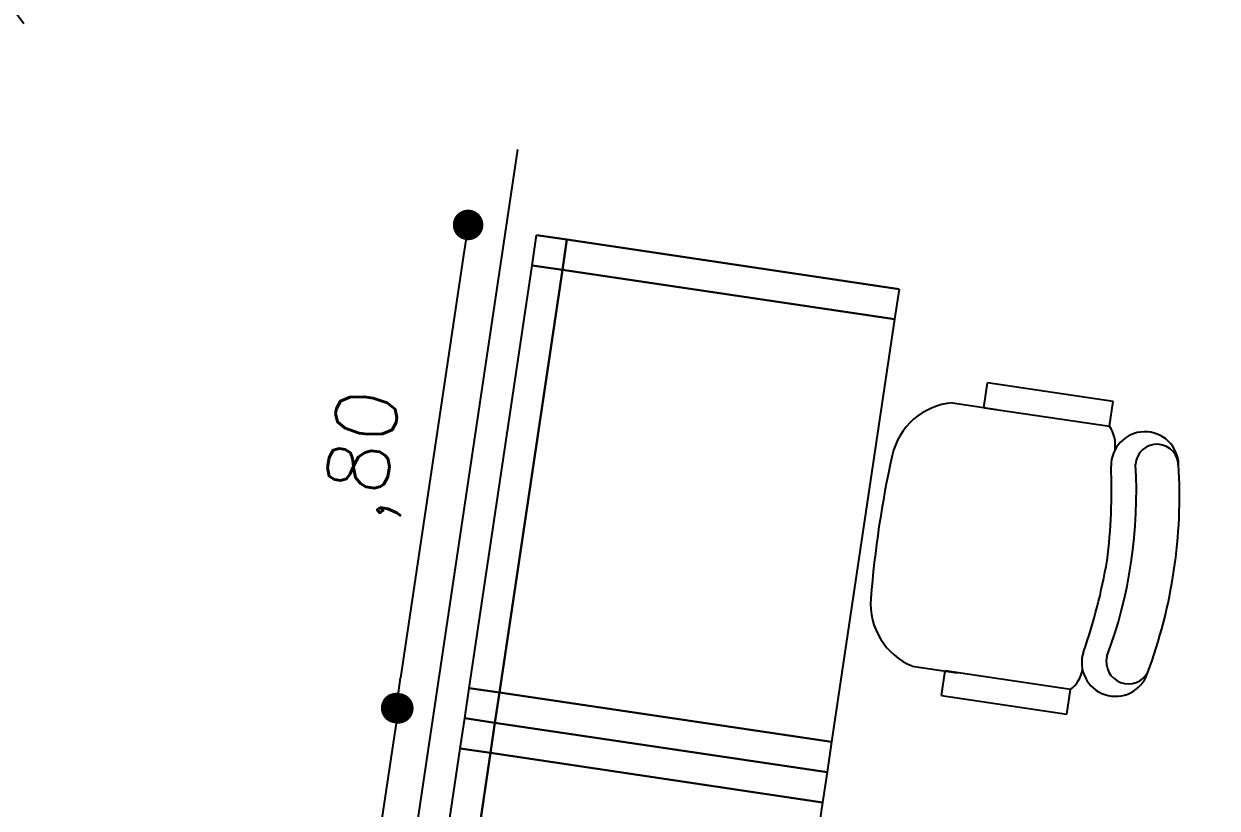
# Model space of a CAD drawing. Header units: millimetres. Extents: x 338 to 506, y 179 to 335.
# Drawn here: x 434.555 to 436.509, y 218.346 to 219.631 of the extents above; entities that cross this region are included whole.
import ezdxf

# ---------------------------------------------------------------- set-up
doc = ezdxf.new("R2010")
doc.units = ezdxf.units.MM
doc.linetypes.add('CENTER', pattern=[2, 1.25, -0.25, 0.25, -0.25])
doc.linetypes.add('DASHED2', pattern=[0.375, 0.25, -0.125])
for name, color, linetype in [('EJES_DE_COLUMNA', 255, 'DASHED2'), ('MUROS', 32, 'Continuous'), ('PUPITRES', 8, 'Continuous')]:
    doc.layers.add(name, color=color, linetype=linetype)
doc.styles.add('NOTAS', font='simplex.shx')
doc.styles.get("Standard").update_dxf_attribs({"font": 'ARIALUNI.ttf'})
doc.dimstyles.new('ROMANS', dxfattribs={"dimtxt": 0.1, "dimasz": 0.05, "dimexe": 0.04, "dimexo": 0.5, "dimgap": 0.05, "dimtad": 1, "dimtih": 1, "dimtoh": 1, "dimdec": 4, "dimzin": 5, "dimdsep": 46, "dimtxsty": 'Standard', "dimsah": 1, "dimcen": 0.05, "dimse1": 1, "dimse2": 1, "dimclrd": 7, "dimclre": 7, "dimclrt": 7, "dimadec": 0, "dimazin": 0, "dimtfac": 1, "dimtdec": 4, "dimtix": 1, "dimtmove": 2, "dimatfit": 3, "dimfxl": 1, "dimtolj": 1, "dimarcsym": 0})

# ---------------------------------------------------------------- blocks, each defined once
blk = doc.blocks.new('*X925')
at = {"color": 0}
for p, q in [((43.0684, 57.3879, -0.0017), (43.0254, 57.3449, -0.0017)), ((43.2031, 57.3879, -0.0017), (43.0531, 57.2379, -0.0017)), ((43.3378, 57.3879, -0.0017), (43.1878, 57.2379, -0.0017)), ((43.4725, 57.3879, -0.0017), (43.3225, 57.2379, -0.0017)), ((43.6072, 57.3879, -0.0017), (43.4572, 57.2379, -0.0017)), ((43.7419, 57.3879, -0.0017), (43.5919, 57.2379, -0.0017)), ((43.8766, 57.3879, -0.0017), (43.7266, 57.2379, -0.0017)), ((44.0113, 57.3879, -0.0017), (43.8613, 57.2379, -0.0017)), ((44.146, 57.3879, -0.0017), (43.996, 57.2379, -0.0017)), ((44.1704, 57.2776, -0.0017), (44.1307, 57.2379, -0.0017))]:
    blk.add_line(p, q, dxfattribs=at)
blk = doc.blocks.new('_DOT')
at = {"color": 0, "linetype": 'ByBlock'}
blk.add_line((-0.5, 0), (-1, 0), dxfattribs=at)
at = {"color": 0, "linetype": 'ByBlock', "const_width": 0.5}
blk.add_lwpolyline([(-0.25, 0, 1), (0.25, 0, 1)], format="xyb", close=True, dxfattribs=at)
blk = doc.blocks.new('*U348')
at = {"color": 7, "style": 'NOTAS'}
blk.add_text(',80', height=0.1, dxfattribs=at).set_placement((6.1105, 7.0712))
blk = doc.blocks.new('*D161')
at = {"color": 7, "transparency": 16777216}
blk.add_line((6.5653, 7.0022), (5.8653, 7.0022), dxfattribs=at)
at = {"layer": 'DEFPOINTS', "color": 0, "transparency": 16777216}
for p in [(5.8153, 7.0022), (5.8153, 6.8887), (6.6153, 6.8887)]:
    blk.add_point(p, dxfattribs=at)
at = {"transparency": 16777216}
blk.add_blockref('*U348', (0, 0), dxfattribs=at)
at = {"color": 7, "transparency": 16777216, "xscale": 0.05, "yscale": 0.05, "zscale": 0.05, "rotation": 180}
blk.add_blockref('_DOT', (5.8153, 7.0022), dxfattribs=at)
at = {"color": 7, "transparency": 16777216, "xscale": 0.05, "yscale": 0.05, "zscale": 0.05}
blk.add_blockref('_DOT', (6.6153, 7.0022), dxfattribs=at)
blk = doc.blocks.new('*U349')
at = {"layer": 'MUROS', "color": 7, "style": 'NOTAS'}
blk.add_text(',80', height=0.1, dxfattribs=at).set_placement((5.3105, 7.0677))
blk = doc.blocks.new('*D162')
at = {"layer": 'DEFPOINTS', "color": 0, "transparency": 16777216}
for p in [(5.0153, 6.9986), (5.0153, 6.8887), (5.8153, 6.8887)]:
    blk.add_point(p, dxfattribs=at)
at = {"layer": 'MUROS', "color": 7, "transparency": 16777216}
blk.add_line((5.7653, 6.9986), (5.0653, 6.9986), dxfattribs=at)
at = {"transparency": 16777216}
blk.add_blockref('*U349', (0, 0), dxfattribs=at)
at = {"layer": 'MUROS', "color": 7, "transparency": 16777216, "xscale": 0.05, "yscale": 0.05, "zscale": 0.05, "rotation": 180}
blk.add_blockref('_DOT', (5.0153, 6.9986), dxfattribs=at)
at = {"layer": 'MUROS', "color": 7, "transparency": 16777216, "xscale": 0.05, "yscale": 0.05, "zscale": 0.05}
blk.add_blockref('_DOT', (5.8153, 6.9986), dxfattribs=at)
blk = doc.blocks.new('SILLA-AULA')
at = {"layer": 'PUPITRES'}
for p, q in [((-0.3089, 0.1635), (-0.3089, 0.0888)), ((0.1271, 0.1618), (0.1271, 0.0881)), ((-0.3498, 0.1091), (-0.3498, -0.0987)), ((-0.3498, 0.1091), (-0.3089, 0.1091)), ((-0.3089, -0.0987), (-0.3089, 0.1091)), ((0.1269, 0.1096), (0.168, 0.1096)), ((0.1271, 0.1088), (0.1271, -0.0982)), ((0.168, -0.0982), (0.168, 0.1096)), ((-0.3498, -0.0987), (-0.3089, -0.0987)), ((0.1271, -0.0982), (0.168, -0.0982))]:
    blk.add_line(p, q, dxfattribs=at)
for centre, radius, start, end in [((-0.2016, 0.1365), 0.1106, 94.0766, 165.8334), ((-0.0911, -1.4149), 1.6658, 85.9234, 94.0766), ((0.0195, 0.1365), 0.1106, 13.2566, 85.9234), ((-0.2542, -0.1649), 0.0553, 80.2478, 260.1012), ((-0.2715, -0.0584), 0.0549, 227.1618, 267.5717), ((-0.0727, 0.7859), 0.9127, 259.1286, 268.8433), ((-0.1095, 0.7859), 0.9127, 271.1567, 280.8714), ((0.072, -0.1649), 0.0553, 279.8988, 99.7522), ((0.0898, -0.0579), 0.0549, 270.7226, 312.8382), ((-0.2498, -0.1856), 0.0362, 85.0872, 250.3213), ((-0.0876, 0.6001), 0.7663, 258.0112, 281.9888), ((0.0746, -0.1846), 0.0352, 274.9128, 94.9128), ((-0.0911, 0.5988), 0.8362, 258.0899, 281.9101)]:
    blk.add_arc(centre, radius, start, end, dxfattribs=at)
blk = doc.blocks.new('EJES_ESTRUCTURALES')
at = {"layer": 'EJES_DE_COLUMNA', "color": 9, "linetype": 'CENTER'}
blk.add_line((661.47768, 151.69228), (759.37077, 151.6963), dxfattribs=at)
blk = doc.blocks.new('*U154')
at = {"layer": 'PUPITRES'}
for p, q in [((5.06529, 6.88873), (5.76529, 6.88873)), ((5.76529, 6.88873), (5.76529, 6.83873)), ((5.76529, 6.83873), (5.76529, 6.88873)), ((5.76529, 6.88873), (5.81529, 6.88873)), ((5.81529, 6.83873), (5.81529, 6.88873)), ((5.81529, 6.88873), (5.86529, 6.88873)), ((5.81529, 6.83873), (5.81529, 6.88873)), ((5.81529, 6.83873), (5.81529, 6.88873)), ((5.81529, 6.88873), (5.81529, 6.83873)), ((5.86529, 6.88873), (5.86529, 6.83873)), ((5.86529, 6.83873), (5.86529, 6.88873)), ((5.86529, 6.88873), (6.56529, 6.88873)), ((6.56529, 6.88873), (6.56529, 6.83873)), ((6.56529, 6.83873), (6.56529, 6.88873)), ((6.56529, 6.88873), (6.61529, 6.88873)), ((6.61529, 6.83873), (6.61529, 6.88873)), ((6.61529, 6.83873), (6.61529, 6.88873)), ((6.61529, 6.88873), (6.61529, 6.83873)), ((5.76529, 6.83873), (5.06529, 6.83873)), ((5.06529, 6.83873), (5.76529, 6.83873)), ((5.76529, 6.28873), (5.76529, 6.83873)), ((5.76529, 6.83873), (5.81529, 6.83873)), ((5.81529, 6.83873), (5.76529, 6.83873)), ((5.76529, 6.83873), (5.76529, 6.28873)), ((5.81529, 6.28873), (5.81529, 6.83873)), ((5.81529, 6.83873), (5.86529, 6.83873)), ((5.86529, 6.83873), (5.81529, 6.83873)), ((5.81529, 6.28873), (5.81529, 6.83873)), ((5.81529, 6.28873), (5.81529, 6.83873)), ((5.81529, 6.83873), (5.81529, 6.28873)), ((5.86529, 6.83873), (5.86529, 6.28873)), ((6.56529, 6.83873), (5.86529, 6.83873)), ((5.86529, 6.28873), (5.86529, 6.83873)), ((5.86529, 6.83873), (6.56529, 6.83873)), ((6.56529, 6.28873), (6.56529, 6.83873)), ((6.56529, 6.83873), (6.61529, 6.83873)), ((6.61529, 6.83873), (6.56529, 6.83873)), ((6.56529, 6.83873), (6.56529, 6.28873)), ((6.61529, 6.28873), (6.61529, 6.83873)), ((6.61529, 6.28873), (6.61529, 6.83873)), ((6.61529, 6.83873), (6.61529, 6.28873)), ((5.76529, 6.28873), (5.06529, 6.28873)), ((5.81529, 6.28873), (5.76529, 6.28873)), ((5.86529, 6.28873), (5.81529, 6.28873)), ((6.56529, 6.28873), (5.86529, 6.28873)), ((6.61529, 6.28873), (6.56529, 6.28873))]:
    blk.add_line(p, q, dxfattribs=at)
at = {"layer": 'MUROS'}
blk.add_blockref('SILLA-AULA', (6.31668, 6.01306), dxfattribs=at)
dim = blk.add_linear_dim(base=(5.81529, 7.00215), p1=(6.61529, 6.88873), p2=(5.81529, 6.88873), dimstyle='ROMANS')
dim.commit()
dim.dimension.update_dxf_attribs({"geometry": '*D161', "text_midpoint": (6.21529, 7.11168)})
dim = blk.add_linear_dim(base=(5.01529, 6.99864), p1=(5.81529, 6.88873), p2=(5.01529, 6.88873), dimstyle='ROMANS', dxfattribs=at)
dim.commit()
dim.dimension.update_dxf_attribs({"geometry": '*D162', "text_midpoint": (5.41529, 7.10817)})
blk = doc.blocks.new('A$C7152A42C')
at = {"layer": 'EJES_DE_COLUMNA'}
blk.add_blockref('EJES_ESTRUCTURALES', (-631.22088, -95.28525), dxfattribs=at)
at = {"layer": 'MUROS'}
blk.add_blockref('*U154', (36.75745, 49.46772), dxfattribs=at)
at = {"layer": 'MUROS', "linetype": 'Continuous'}
blk.add_blockref('*X925', (0, 0), dxfattribs=at)

msp = doc.modelspace()

# ---------------------------------------------------------------- block references
at = {"layer": 'MUROS', "color": 32, "rotation": 81.53046525965426}
msp.add_blockref('A$C7152A42C', (484.7482, 168.0844), dxfattribs=at)

doc.saveas('drawing.dxf')
